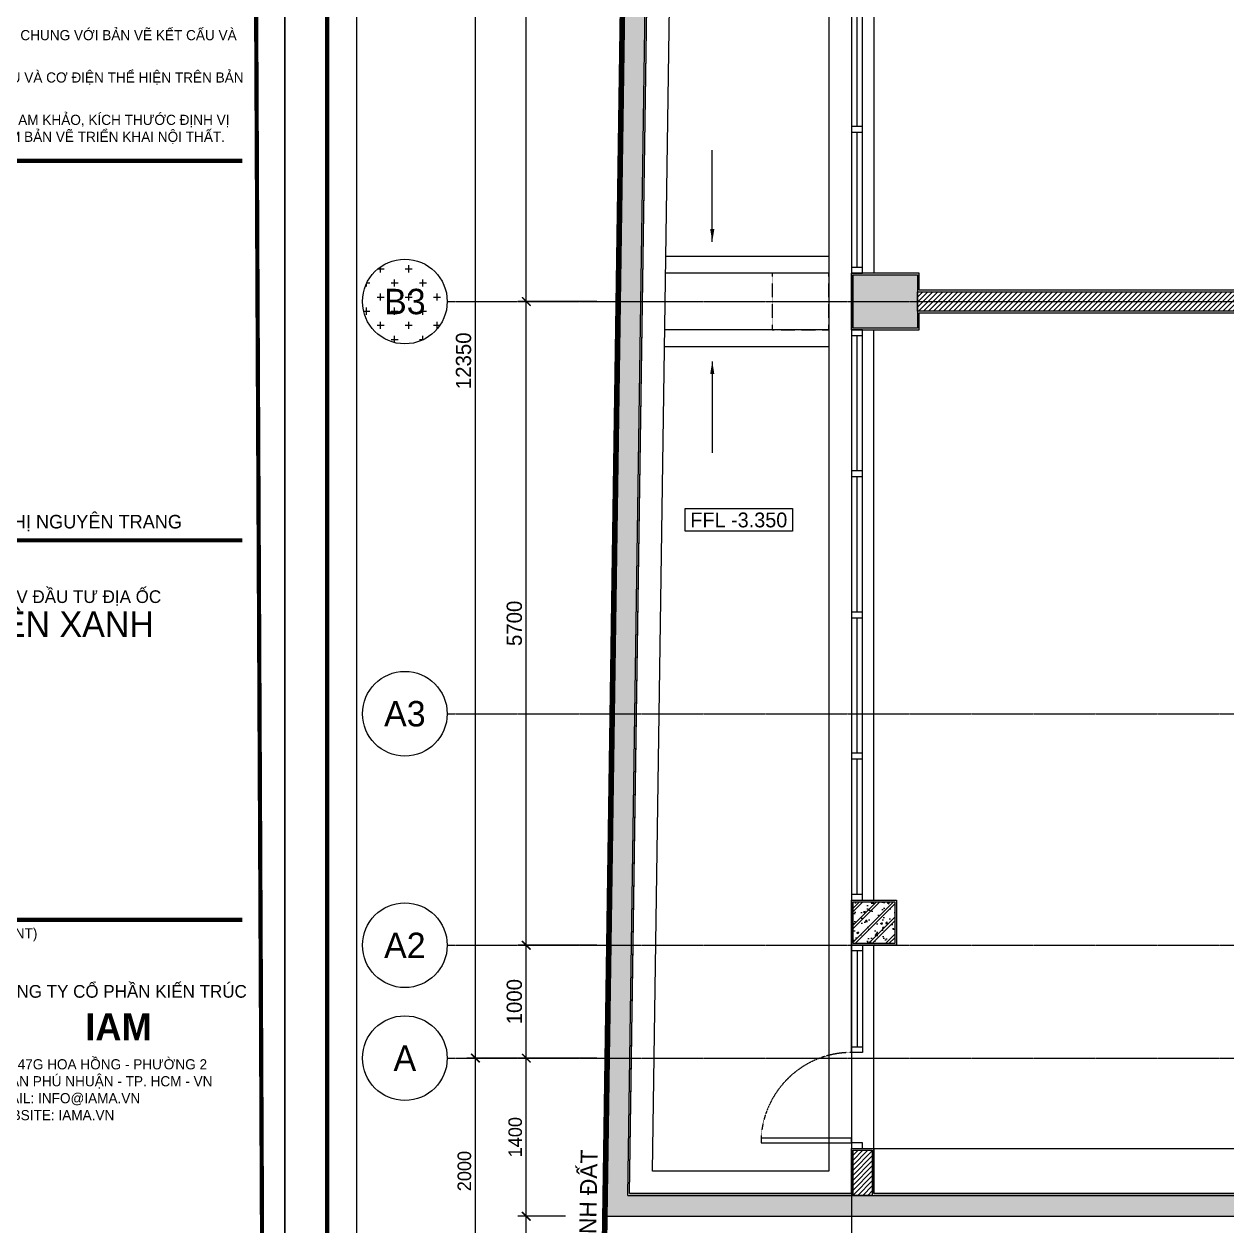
# Model space of a CAD drawing. Header units: inches. Extents: x 1721084 to 1854744, y 225101 to 488646.
# Drawn here: x 1807875 to 1818526, y 393525 to 404167 of the extents above; entities that cross this region are included whole.
import ezdxf
from ezdxf.enums import TextEntityAlignment as Align
from ezdxf.xclip import XClip

# ---------------------------------------------------------------- set-up
doc = ezdxf.new("R2010")
doc.units = ezdxf.units.IN
doc.header["$MEASUREMENT"] = 0
doc.header["$XCLIPFRAME"] = 0
doc.set_wipeout_variables(frame=1)
for name, pattern in [('X-PL-BASE$0$X-GRID-BASE$0$CENTER2', [1.125, 0.75, -0.125, 0.125, -0.125]), ('X-PL-BASE$0$X-PL-BASE$0$DASHDOTX2', [2, 1, -0.5, 0, -0.5]), ('X-PL-BASE$0$X-PL-BASE$0$DASHEDX2', [1.5, 1, -0.5])]:
    doc.linetypes.add(name, pattern=pattern)
for name, color, linetype in [('A-ANNO-DIM 100', 252, 'Continuous'), ('I.A.M TITLEBLOCK - A2 -H$0$A-TBLK-TEXT', 250, 'Continuous'), ('X-PL-BASE$0$A-ANNO-MARK', 2, 'Continuous'), ('X-PL-BASE$0$I-ANNO-LEVL-PLAN', 250, 'Continuous'), ('X-PL-BASE$0$X-COLUM-BASE$0$A-FLOR-COLS-CONC', 250, 'Continuous'), ('X-PL-BASE$0$X-COLUM-BASE$0$A-FLOR-PATT', 250, 'Continuous'), ('X-PL-BASE$0$X-GRID-BASE$0$A-ANNO-DIM 75', 250, 'Continuous'), ('X-PL-BASE$0$X-GRID-BASE$0$A-GRID', 250, 'X-PL-BASE$0$X-GRID-BASE$0$CENTER2'), ('X-PL-BASE$0$X-GRID-BASE$0$A-GRID-SYMB', 250, 'Continuous'), ('X-PL-BASE$0$X-PL-BASE$0$A-ANNO-DIM 75', 250, 'Continuous'), ('X-PL-BASE$0$X-PL-BASE$0$A-ANNO-RNAM', 250, 'Continuous'), ('X-PL-BASE$0$X-PL-BASE$0$A-FLOR', 250, 'Continuous'), ('X-PL-BASE$0$X-PL-BASE$0$A-FLOR-COLS-CONC', 250, 'Continuous'), ('X-PL-BASE$0$X-PL-BASE$0$A-FLOR-DOOR', 250, 'Continuous'), ('X-PL-BASE$0$X-PL-BASE$0$A-FLOR-PATT', 250, 'Continuous'), ('X-PL-BASE$0$X-PL-BASE$0$A-FLOR-VOID', 250, 'X-PL-BASE$0$X-PL-BASE$0$DASHEDX2'), ('X-PL-BASE$0$X-PL-BASE$0$A-FLOR-WALL', 250, 'Continuous'), ('X-PL-BASE$0$X-PL-BASE$0$A-FLOR-WALL-FNSH', 250, 'Continuous'), ('X-PL-BASE$0$X-PL-BASE$0$A-FLOR-WDW', 250, 'Continuous'), ('X-PL-BASE$0$X-PL-BASE$0$A-FURN', 250, 'Continuous'), ('X-PL-BASE$0$X-PL-BASE$0$A-LAND-GRAS', 89, 'Continuous'), ('X-PL-BASE$0$X-PL-BASE$0$A-XREF', 250, 'Continuous'), ('X-PL-BASE$0$X-PL-BASE$0$B-RanhHienTrang', 250, 'Continuous')]:
    doc.layers.add(name, color=color, linetype=linetype)
doc.styles.add('I.A.M TITLEBLOCK - A2 -H$0$TITLE BLOCK', font='arial.ttf')
doc.styles.add('X-PL-BASE$0$HDUNGARC', font='vn_vni.shx')
doc.styles.add('X-PL-BASE$0$SYMBTEXT', font='VAVON_.TTF')
doc.styles.add('X-PL-BASE$0$X-GRID-BASE$0$HDUNGARC', font='vn_vni.shx')
doc.styles.add('X-PL-BASE$0$X-GRID-BASE$0$SYMBTEXT', font='VAVON_.TTF')
doc.styles.add('X-PL-BASE$0$X-PL-BASE$0$HDUNGARC', font='vn_vni.shx')
doc.styles.add('X-PL-BASE$0$X-PL-BASE$0$SYMBTEXT', font='VAVON_.TTF')
doc.dimstyles.new('X-PL-BASE$0$DIM-75', dxfattribs={"dimscale": 75, "dimtxt": 2, "dimasz": 1, "dimexe": 1, "dimexo": 1, "dimgap": 0.5, "dimtad": 1, "dimdec": 0, "dimzin": 0, "dimdsep": 46, "dimtxsty": 'X-PL-BASE$0$HDUNGARC', "dimblk": 'X-PL-BASE$0$_ArchTick', "dimcen": 2, "dimdle": 1, "dimclrd": 256, "dimclre": 9, "dimclrt": 3, "dimadec": 0, "dimazin": 0, "dimtfac": 1, "dimtdec": 0, "dimtix": 1, "dimtmove": 2, "dimatfit": 2, "dimfxl": 1, "dimtolj": 1, "dimtzin": 0, "dimarcsym": 2})
doc.dimstyles.new('X-PL-BASE$0$X-GRID-BASE$0$DIM-75', dxfattribs={"dimscale": 75, "dimtxt": 1.8, "dimasz": 1, "dimexe": 1, "dimexo": 1, "dimgap": 0.5, "dimtad": 1, "dimdec": 0, "dimzin": 0, "dimdsep": 46, "dimtxsty": 'X-PL-BASE$0$X-GRID-BASE$0$HDUNGARC', "dimblk": 'X-PL-BASE$0$X-GRID-BASE$0$_ArchTick', "dimcen": 2, "dimdle": 1, "dimclrd": 256, "dimclre": 9, "dimclrt": 3, "dimadec": 0, "dimazin": 0, "dimtfac": 1, "dimtdec": 0, "dimtix": 1, "dimtmove": 2, "dimatfit": 2, "dimfxl": 1, "dimtolj": 1, "dimtzin": 0, "dimarcsym": 2})
doc.dimstyles.new('X-PL-BASE$0$X-PL-BASE$0$DIM-75', dxfattribs={"dimscale": 75, "dimtxt": 1.6, "dimasz": 1, "dimexe": 1, "dimexo": 1, "dimgap": 0.5, "dimtad": 1, "dimdec": 0, "dimzin": 0, "dimdsep": 46, "dimtxsty": 'X-PL-BASE$0$X-PL-BASE$0$HDUNGARC', "dimblk": 'X-PL-BASE$0$X-PL-BASE$0$_ArchTick', "dimcen": 2, "dimdle": 1, "dimclrd": 256, "dimclre": 9, "dimclrt": 3, "dimadec": 0, "dimazin": 0, "dimtfac": 1, "dimtdec": 0, "dimtix": 1, "dimtmove": 2, "dimatfit": 2, "dimfxl": 1, "dimtolj": 1, "dimtzin": 0, "dimarcsym": 2})
pattern_1 = [(50, (0, 0), (179.3150456501883, -15.68803374564877), [18.75, -206.25]), (355, (0, 0), (-34.68783340325, 188.0480334250029), [15, -165]), (100.4514, (14.94292, -1.307334999999999), (144.6273454285054, 172.3598855152384), [15.9350475, -175.285528]), (46.18420000000002, (0, 50), (266.8102621564111, -41.37975358225452), [28.125, -309.375]), (96.6356, (22.23418625, 46.55167324999999), (233.6656763871758, 243.5294677251104), [23.902572, -262.92825]), (351.1842000000001, (0, 50), (233.6654862834068, 243.5296502313311), [22.5, -247.5]), (21, (25, 37.5), (149.2267630296154, -100.6547226663347), [18.75, -206.25]), (326, (25, 37.5), (60.82883298039543, 181.2875112617133), [15, -165]), (71.45140000000002, (37.43555825, 29.1120985), (210.0556571453725, 80.6326241774881), [15.9350475, -175.285528]), (37.50000000000001, (0, 0), (3.039963829322667, 83.22346345782788), [0, -163, 0, -167.5, 0, -165.625]), (7.499999999999999, (0, 0), (65.76738436053715, 98.60292797059006), [0, -95.5, 0, -159.25, 0, -63.125]), (327.5, (-55.75, 0), (133.4556090431022, -5.638717933594937), [0, -62.5, 0, -195, 0, -258.75]), (317.5, (-80.75000000000001, 0), (145.7965423355966, 25.02624558307943), [0, -81.25, 0, -129.5, 0, -183.75]), (45, (0, 0), (-75.13009550107068, 75.13009550107068), []), (45, (0, 30.625), (-75.13009550107068, 75.13009550107068), [])]
pattern_2 = [(45, (0, 0), (-22.09708691207961, 22.09708691207961), [])]

# ---------------------------------------------------------------- blocks, each defined once
blk = doc.blocks.new('X-PL-BASE$0$IDEN-ELEV-PLAN')
blk.add_wipeout([(-6.333333333333286, -1.3333333333339823), (-6.333333333333286, 1.333333333332675), (6.333333333333385, 1.3333333333336412), (6.333333333333385, -1.3333333333330302)])
blk.add_lwpolyline([(-6.333333333333285, -1.333333333333981), (-6.333333333333285, 1.333333333332682), (6.33333333333337, 1.333333333333668), (6.33333333333337, -1.333333333333014)], close=True)
at = {"color": 2, "style": 'X-PL-BASE$0$SYMBTEXT'}
blk.add_attdef('EL0.000', text='', height=1.999999999999999, dxfattribs=at).set_placement((2.84e-14, -1.066e-13), align=Align.MIDDLE)
blk = doc.blocks.new('X-PL-BASE$0$_ArchTick')
at = {"color": 0, "linetype": 'ByBlock', "const_width": 0.15}
blk.add_lwpolyline([(-0.5000000000000018, -0.4822552045807244), (0.5, 0.5177447954192829)], dxfattribs=at)
blk = doc.blocks.new('X-PL-BASE$0$X-COLUM-BASE')
at = {"layer": 'X-PL-BASE$0$X-COLUM-BASE$0$A-FLOR-PATT'}
h = blk.add_hatch(dxfattribs=at)
h.set_pattern_fill('!BTCT', color=256, scale=25, pattern_type=2)
h.set_pattern_definition([(50, (0, -15), (179.3150456501883, -15.68803374564877), [18.75, -206.25]), (355, (0, -15), (-34.68783340325, 188.0480334250029), [15, -165]), (100.4514, (14.94292, -16.307335), (144.6273454285054, 172.3598855152384), [15.9350475, -175.285528]), (46.18420000000002, (0, 35), (266.8102621564111, -41.37975358225452), [28.125, -309.375]), (96.6356, (22.23418625, 31.55167325), (233.6656763871758, 243.5294677251104), [23.902572, -262.92825]), (351.1842000000001, (0, 35), (233.6654862834068, 243.5296502313311), [22.5, -247.5]), (21, (25, 22.5), (149.2267630296154, -100.6547226663347), [18.75, -206.25]), (326, (25, 22.5), (60.82883298039543, 181.2875112617133), [15, -165]), (71.45140000000002, (37.43555825, 14.1120985), (210.0556571453725, 80.6326241774881), [15.9350475, -175.285528]), (37.50000000000001, (0, -15), (3.039963829322667, 83.22346345782788), [0, -163, 0, -167.5, 0, -165.625]), (7.499999999999999, (0, -15), (65.76738436053715, 98.60292797059006), [0, -95.5, 0, -159.25, 0, -63.125]), (327.5, (-55.75, -15), (133.4556090431022, -5.638717933594937), [0, -62.5, 0, -195, 0, -258.75]), (317.5, (-80.75000000000001, -15), (145.7965423355966, 25.02624558307943), [0, -81.25, 0, -129.5, 0, -183.75]), (45, (0, -15), (-75.13009550107068, 75.13009550107068), []), (45, (0, 15.625), (-75.13009550107068, 75.13009550107068), [])])
h.paths.add_polyline_path([(385.0000000000147, 10964.99999999972), (385.0000000000147, 11334.99999999992), (15.00000000001461, 11334.99999999992), (15.00000000001461, 10964.99999999972)])
h.paths.add_polyline_path([(585.0000000000146, 5464.999999999593), (584.999919626765, 5934.999999999593), (14.99991962676503, 5934.999999999593), (15.00000000001455, 5464.999999999593)])
h.paths.add_polyline_path([(8214.999919626825, 5935.000000001644), (8214.999919626825, 5465.000000001644), (8784.999919626825, 5465.000000001644), (8784.999919626825, 5935.000000001644)])
h.paths.add_polyline_path([(14815.06726828431, -715.0000000004075), (14815.06726828432, -985.0000000001164), (15485.06726828432, -985.0000000000616), (15485.06726828431, -715.0000000003782)])
h.paths.add_polyline_path([(15014.99999999998, 3914.999999999798), (15399.99999999998, 3914.999999999832), (15399.99991962692, 4384.999999999636), (15014.99991962696, 4384.999999999616)])
h.paths.add_polyline_path([(19915.00000000001, 684.9999999998253), (19915.00000000001, 374.633291643343), (20699.99999999997, 374.633291643343), (20699.99999999997, 684.9999999998253)])
h.paths.add_polyline_path([(22516.01960487244, 4384.999999999824), (22513.98039512721, 3914.860741018177), (22883.98039512721, 3914.930370509001), (22886.01960487244, 4385.069629490648)])
h.paths.add_polyline_path([(25115.00174704491, 6115.024596866746), (25685.00174704485, 6115.024596866744), (25685.00174704485, 6585.024596866744), (25115.00174704491, 6585.024596866744)])
h.paths.add_polyline_path([(20784.99997990658, 10115.00000020512), (20785.00002009302, 10785.03046387434), (20215.00002009342, 10785.03046387434), (20214.99997990698, 10115.00000020512)])
h.paths.add_polyline_path([(4264.999919626794, 11634.54807101228), (4264.999919626794, 11215.34552865359), (4734.999919626794, 11215.34552865359), (4734.999919626795, 11634.54807101228)])
h.paths.add_polyline_path([(8414.996436279891, 10964.3381567663), (8784.996436279836, 10964.33815676632), (8784.989308839444, 11384.63675622747), (8414.989308839393, 11384.63675622747)])
h.paths.add_polyline_path([(15014.99999997836, 10524.99999987148), (15585.00000000885, 10524.99999987147), (15584.99999999154, 11094.72734024336), (15014.99999996104, 11094.72734024338)])
h.paths.add_polyline_path([(25115.00174704491, 9915.024596866104), (25685.00174704485, 9915.024596866104), (25685.00174704486, 10385.0245968661), (25115.00174704491, 10385.0245968661)])
h.paths.add_polyline_path([(20214.99997990689, 3914.999999999825), (20784.99997990689, 3914.999999999826), (20785.00002009352, 4384.999999999824), (20215.00002009352, 4384.999999999824)])
h.paths.add_polyline_path([(8415.000000000016, -985.0000000002176), (8785.00000000003, -985.0000000002043), (8785.00000000003, -614.9999999568681), (8415.000000000027, -614.9999999568681)])
h.paths.add_polyline_path([(4264.999919626759, -985.0000000001164), (4734.999919626761, -985.0000000002547), (4735.000000000133, -615.0000000005311), (4265.000000000132, -615.0000000003928)])
h = blk.add_hatch(dxfattribs=at)
h.set_pattern_fill('!BTCT', color=256, scale=25, pattern_type=2)
h.set_pattern_definition(pattern_1)
h.paths.add_polyline_path([(385.0000000000147, 384.9999999997963), (15.00000000001449, 384.9999999997963), (15.00000000001455, 14.99999999979627), (385.0000000000147, 14.99999999979627)])
at = {"layer": 'X-PL-BASE$0$X-COLUM-BASE$0$A-FLOR-COLS-CONC'}
for points in [[(584.999919626765, 5934.999999999593), (585.0000000000146, 5464.999999999797), (15.00000000001455, 5464.999999999797), (14.999919626765, 5934.999999999593)], [(15.00000000001452, 384.9999999997963), (385.0000000000147, 384.9999999997963), (385.0000000000147, 14.99999999979627), (15.00000000001455, 14.99999999979627)]]:
    blk.add_lwpolyline(points, close=True, dxfattribs=at)
blk = doc.blocks.new('X-PL-BASE$0$X-GRID-BASE$0$SYMB-GRID')
blk.add_circle((0, 0), 5)
at = {"color": 2, "style": 'X-PL-BASE$0$X-GRID-BASE$0$SYMBTEXT', "flags": 4}
blk.add_attdef('NUM', text='', height=3, dxfattribs=at).set_placement((0, 0), align=Align.MIDDLE)
blk = doc.blocks.new('X-PL-BASE$0$X-GRID-BASE$0$_ArchTick')
at = {"color": 0, "linetype": 'ByBlock', "const_width": 0.15}
blk.add_lwpolyline([(-0.5000000000000018, -0.4822552045807244), (0.5, 0.5177447954192829)], dxfattribs=at)
blk = doc.blocks.new('*D179')
at = {"layer": 'Defpoints', "color": 0, "transparency": 16777216}
for p in [(-2878.678544014204, 2.034327e-10), (-2178.662637090867, 2.035453e-10), (-2178.662637090867, -999.9999999998148)]:
    blk.add_point(p, dxfattribs=at)
at = {"layer": 'X-PL-BASE$0$X-GRID-BASE$0$A-ANNO-DIM 75', "color": 9, "lineweight": -2, "transparency": 16777216}
for p, q in [((-2253.662637090867, 2.035332e-10), (-2953.678544014204, 2.034207e-10)), ((-2253.662637090867, -999.9999999998148), (-2953.678544014204, -999.999999999815))]:
    blk.add_line(p, q, dxfattribs=at)
at = {"layer": 'X-PL-BASE$0$X-GRID-BASE$0$A-ANNO-DIM 75', "lineweight": -2, "transparency": 16777216}
blk.add_line((-2878.678544014204, -1074.999999999815), (-2878.678544014204, 75.00000000020344), dxfattribs=at)
at = {"layer": 'X-PL-BASE$0$X-GRID-BASE$0$A-ANNO-DIM 75', "lineweight": -2, "transparency": 16777216, "xscale": 75, "yscale": 75, "zscale": 75}
for p, rotation in [((-2878.678544014204, 2.034327e-10), 90), ((-2878.678544014204, -999.999999999815), 270)]:
    blk.add_blockref('X-PL-BASE$0$X-GRID-BASE$0$_ArchTick', p, dxfattribs=dict(at, rotation=rotation))
at = {"layer": 'X-PL-BASE$0$X-GRID-BASE$0$A-ANNO-DIM 75', "color": 3, "transparency": 16777216, "insert": (-2983.678544014204, -499.9999999998049), "char_height": 135, "attachment_point": 5, "rotation": 90, "style": 'X-PL-BASE$0$X-GRID-BASE$0$HDUNGARC'}
blk.add_mtext('\\A1;1000', dxfattribs=at)
blk = doc.blocks.new('*D180')
at = {"layer": 'Defpoints', "color": 0, "transparency": 16777216}
for p in [(-2878.678544014202, 5700.000000000158), (-2178.662637090867, 5700.000000000158), (-2178.662637090867, 2.04892e-10)]:
    blk.add_point(p, dxfattribs=at)
at = {"layer": 'X-PL-BASE$0$X-GRID-BASE$0$A-ANNO-DIM 75', "lineweight": -2, "transparency": 16777216}
blk.add_line((-2878.678544014201, -74.99999999979524), (-2878.678544014202, 5775.000000000157), dxfattribs=at)
at = {"layer": 'X-PL-BASE$0$X-GRID-BASE$0$A-ANNO-DIM 75', "color": 9, "lineweight": -2, "transparency": 16777216}
for p, q in [((-2253.662637090867, 5700.000000000158), (-2953.678544014202, 5700.000000000158)), ((-2253.662637090867, 2.0488e-10), (-2953.678544014201, 2.047674e-10))]:
    blk.add_line(p, q, dxfattribs=at)
at = {"layer": 'X-PL-BASE$0$X-GRID-BASE$0$A-ANNO-DIM 75', "lineweight": -2, "transparency": 16777216, "xscale": 75, "yscale": 75, "zscale": 75}
for p, rotation in [((-2878.678544014202, 5700.000000000158), 90), ((-2878.678544014201, 2.047795e-10), 270)]:
    blk.add_blockref('X-PL-BASE$0$X-GRID-BASE$0$_ArchTick', p, dxfattribs=dict(at, rotation=rotation))
at = {"layer": 'X-PL-BASE$0$X-GRID-BASE$0$A-ANNO-DIM 75', "color": 3, "transparency": 16777216, "insert": (-2983.6785440142, 2850.000000000182), "char_height": 135, "attachment_point": 5, "rotation": 90, "style": 'X-PL-BASE$0$X-GRID-BASE$0$HDUNGARC'}
blk.add_mtext('\\A1;5700', dxfattribs=at)
blk = doc.blocks.new('*D181')
at = {"layer": 'Defpoints', "color": 0, "transparency": 16777216}
for p in [(-2878.678544014207, 11350.00000000012), (-1991.108536304821, 11350.00000000012), (-2178.662637090867, 5700.000000000158)]:
    blk.add_point(p, dxfattribs=at)
at = {"layer": 'X-PL-BASE$0$X-GRID-BASE$0$A-ANNO-DIM 75', "lineweight": -2, "transparency": 16777216}
blk.add_line((-2878.678544014205, 5625.000000000157), (-2878.678544014207, 11425.00000000012), dxfattribs=at)
at = {"layer": 'X-PL-BASE$0$X-GRID-BASE$0$A-ANNO-DIM 75', "color": 9, "lineweight": -2, "transparency": 16777216}
for p, q in [((-2066.108536304822, 11350.00000000012), (-2953.678544014207, 11350.00000000012)), ((-2253.662637090867, 5700.000000000158), (-2953.678544014206, 5700.000000000158))]:
    blk.add_line(p, q, dxfattribs=at)
at = {"layer": 'X-PL-BASE$0$X-GRID-BASE$0$A-ANNO-DIM 75', "lineweight": -2, "transparency": 16777216, "xscale": 75, "yscale": 75, "zscale": 75}
for p, rotation in [((-2878.678544014207, 11350.00000000012), 90), ((-2878.678544014205, 5700.000000000158), 270)]:
    blk.add_blockref('X-PL-BASE$0$X-GRID-BASE$0$_ArchTick', p, dxfattribs=dict(at, rotation=rotation))
at = {"layer": 'X-PL-BASE$0$X-GRID-BASE$0$A-ANNO-DIM 75', "color": 3, "transparency": 16777216, "insert": (-2983.678544014203, 8525.000000000138), "char_height": 135, "attachment_point": 5, "rotation": 90, "style": 'X-PL-BASE$0$X-GRID-BASE$0$HDUNGARC'}
blk.add_mtext('\\A1;5650', dxfattribs=at)
blk = doc.blocks.new('*D182')
at = {"layer": 'Defpoints', "color": 0, "transparency": 16777216}
for p in [(-3328.678544014355, 11350.00000000012), (-1991.108536304821, 11350.00000000012), (-2178.662637090867, -999.9999999998148)]:
    blk.add_point(p, dxfattribs=at)
at = {"layer": 'X-PL-BASE$0$X-GRID-BASE$0$A-ANNO-DIM 75', "lineweight": -2, "transparency": 16777216}
blk.add_line((-3328.678544014351, -1074.999999999815), (-3328.678544014355, 11425.00000000012), dxfattribs=at)
at = {"layer": 'X-PL-BASE$0$X-GRID-BASE$0$A-ANNO-DIM 75', "color": 9, "lineweight": -2, "transparency": 16777216}
for p, q in [((-2066.108536304822, 11350.00000000012), (-3403.678544014355, 11350.00000000012)), ((-2253.662637090867, -999.9999999998148), (-3403.678544014352, -999.999999999815))]:
    blk.add_line(p, q, dxfattribs=at)
at = {"layer": 'X-PL-BASE$0$X-GRID-BASE$0$A-ANNO-DIM 75', "lineweight": -2, "transparency": 16777216, "xscale": 75, "yscale": 75, "zscale": 75}
for p, rotation in [((-3328.678544014355, 11350.00000000012), 90), ((-3328.678544014352, -999.999999999815), 270)]:
    blk.add_blockref('X-PL-BASE$0$X-GRID-BASE$0$_ArchTick', p, dxfattribs=dict(at, rotation=rotation))
at = {"layer": 'X-PL-BASE$0$X-GRID-BASE$0$A-ANNO-DIM 75', "color": 3, "transparency": 16777216, "insert": (-3433.67854401435, 5175.000000000153), "char_height": 135, "attachment_point": 5, "rotation": 90, "style": 'X-PL-BASE$0$X-GRID-BASE$0$HDUNGARC'}
blk.add_mtext('\\A1;12350', dxfattribs=at)
blk = doc.blocks.new('X-PL-BASE$0$X-PL-BASE$0$_ArchTick')
at = {"color": 0, "linetype": 'ByBlock', "const_width": 0.15}
blk.add_lwpolyline([(-0.5000000000000018, -0.4822552045807244), (0.5, 0.5177447954192829)], dxfattribs=at)
blk = doc.blocks.new('*D684')
at = {"layer": 'Defpoints', "color": 0, "transparency": 16777216}
for p in [(-3328.678544014188, -999.9999999998106), (-2455.020006202403, -999.9999999998108), (-2191.332516900228, -2999.999999999712)]:
    blk.add_point(p, dxfattribs=at)
at = {"layer": 'X-PL-BASE$0$X-PL-BASE$0$A-ANNO-DIM 75', "lineweight": -2, "transparency": 16777216}
blk.add_line((-3328.678544014189, -3074.999999999711), (-3328.678544014188, -924.9999999998106), dxfattribs=at)
at = {"layer": 'X-PL-BASE$0$X-PL-BASE$0$A-ANNO-DIM 75', "color": 9, "lineweight": -2, "transparency": 16777216}
for p, q in [((-2530.020006202403, -999.9999999998108), (-3403.678544014188, -999.9999999998105)), ((-2266.332516900228, -2999.999999999712), (-3403.678544014189, -2999.999999999711))]:
    blk.add_line(p, q, dxfattribs=at)
at = {"layer": 'X-PL-BASE$0$X-PL-BASE$0$A-ANNO-DIM 75', "lineweight": -2, "transparency": 16777216, "xscale": 75, "yscale": 75, "zscale": 75}
for p, rotation in [((-3328.678544014188, -999.9999999998106), 90), ((-3328.678544014189, -2999.999999999711), 270)]:
    blk.add_blockref('X-PL-BASE$0$X-PL-BASE$0$_ArchTick', p, dxfattribs=dict(at, rotation=rotation))
at = {"layer": 'X-PL-BASE$0$X-PL-BASE$0$A-ANNO-DIM 75', "color": 3, "transparency": 16777216, "insert": (-3426.178544014188, -1999.999999999761), "char_height": 120, "attachment_point": 5, "rotation": 90, "style": 'X-PL-BASE$0$X-PL-BASE$0$HDUNGARC'}
blk.add_mtext('\\A1;2000', dxfattribs=at)
blk = doc.blocks.new('X-PL-BASE$0$X-PL-BASE$0$RANH DAT')
at = {"color": 20, "linetype": 'X-PL-BASE$0$X-PL-BASE$0$DASHDOTX2', "ltscale": 4, "const_width": 50}
blk.add_lwpolyline([(-11627.29456309721, -102.3376698006832), (-11627.29456309721, -102.3376698006832), (-2.910383e-10, 1.164153e-10), (992.3107898987656, 14373.5282487044), (-5110.730678946215, 14733.68764396724), (-10633.96828031746, 15059.63101499682), (-41580.12939057983, 16885.85990410079), (-41827.60296804322, -102.3376699942382), (-17866.78343735436, -102.337669765111), (-11627.29456321617, -102.3376697921485)], dxfattribs=at)
at = {"layer": 'X-PL-BASE$0$X-PL-BASE$0$A-ANNO-RNAM', "insert": (-41966.95550611096, 574.2474264713583), "char_height": 150, "width": 5649.764704245291, "attachment_point": 5, "rotation": 89, "style": 'X-PL-BASE$0$X-PL-BASE$0$SYMBTEXT'}
blk.add_mtext('RANH ÑAÁT', dxfattribs=at)
blk = doc.blocks.new('*D689')
at = {"layer": 'Defpoints', "color": 0, "transparency": 16777216}
for p in [(-2878.678544014191, -2399.999999938294), (-2455.020006202403, -2399.999999938294), (-2191.332516900228, -2999.999999996058)]:
    blk.add_point(p, dxfattribs=at)
at = {"layer": 'X-PL-BASE$0$X-PL-BASE$0$A-ANNO-DIM 75', "lineweight": -2, "transparency": 16777216}
blk.add_line((-2878.678544014192, -3074.999999996058), (-2878.678544014191, -2324.999999938294), dxfattribs=at)
at = {"layer": 'X-PL-BASE$0$X-PL-BASE$0$A-ANNO-DIM 75', "color": 9, "lineweight": -2, "transparency": 16777216}
for p, q in [((-2530.020006202403, -2399.999999938294), (-2953.678544014191, -2399.999999938294)), ((-2266.332516900228, -2999.999999996058), (-2953.678544014191, -2999.999999996058))]:
    blk.add_line(p, q, dxfattribs=at)
at = {"layer": 'X-PL-BASE$0$X-PL-BASE$0$A-ANNO-DIM 75', "lineweight": -2, "transparency": 16777216, "xscale": 75, "yscale": 75, "zscale": 75}
for p, rotation in [((-2878.678544014191, -2399.999999938294), 90), ((-2878.678544014191, -2999.999999996058), 270)]:
    blk.add_blockref('X-PL-BASE$0$X-PL-BASE$0$_ArchTick', p, dxfattribs=dict(at, rotation=rotation))
at = {"layer": 'X-PL-BASE$0$X-PL-BASE$0$A-ANNO-DIM 75', "color": 3, "transparency": 16777216, "insert": (-2976.178544014191, -2699.999999967176), "char_height": 120, "attachment_point": 5, "rotation": 90, "style": 'X-PL-BASE$0$X-PL-BASE$0$HDUNGARC'}
blk.add_mtext('\\A1;600', dxfattribs=at)
blk = doc.blocks.new('*D690')
at = {"layer": 'Defpoints', "color": 0, "transparency": 16777216}
for p in [(-2878.67854401419, -999.9999999998142), (-2455.020006202403, -999.9999999998143), (-2455.020006202403, -2399.999999938293)]:
    blk.add_point(p, dxfattribs=at)
at = {"layer": 'X-PL-BASE$0$X-PL-BASE$0$A-ANNO-DIM 75', "lineweight": -2, "transparency": 16777216}
blk.add_line((-2878.678544014191, -2474.999999938293), (-2878.67854401419, -924.9999999998142), dxfattribs=at)
at = {"layer": 'X-PL-BASE$0$X-PL-BASE$0$A-ANNO-DIM 75', "color": 9, "lineweight": -2, "transparency": 16777216}
for p, q in [((-2530.020006202403, -999.9999999998143), (-2953.67854401419, -999.9999999998142)), ((-2530.020006202403, -2399.999999938293), (-2953.678544014191, -2399.999999938293))]:
    blk.add_line(p, q, dxfattribs=at)
at = {"layer": 'X-PL-BASE$0$X-PL-BASE$0$A-ANNO-DIM 75', "lineweight": -2, "transparency": 16777216, "xscale": 75, "yscale": 75, "zscale": 75}
for p, rotation in [((-2878.67854401419, -999.9999999998142), 90), ((-2878.678544014191, -2399.999999938293), 270)]:
    blk.add_blockref('X-PL-BASE$0$X-PL-BASE$0$_ArchTick', p, dxfattribs=dict(at, rotation=rotation))
at = {"layer": 'X-PL-BASE$0$X-PL-BASE$0$A-ANNO-DIM 75', "color": 3, "transparency": 16777216, "insert": (-2976.17854401419, -1699.999999969054), "char_height": 120, "attachment_point": 5, "rotation": 90, "style": 'X-PL-BASE$0$X-PL-BASE$0$HDUNGARC'}
blk.add_mtext('\\A1;1400', dxfattribs=at)
blk = doc.blocks.new('*U161')
for points in [[(0, 0), (50, 0), (50, 100), (0, 100)], [(0, 0), (1300, 0), (1300, 100), (0, 100)], [(1250, 0), (1300, 0), (1300, 100), (1250, 100)]]:
    blk.add_lwpolyline(points, close=True)
at = {"color": 8}
blk.add_lwpolyline([(50, 50), (1250, 50)], dxfattribs=at)
blk = doc.blocks.new('*U164')
for points in [[(0, 0), (50, 0), (50, 100), (0, 100)], [(0, 0), (949.99999999997, 3.8e-15), (949.99999999997, 100), (0, 100)], [(899.9999999999701, 3.8e-15), (949.99999999997, 3.8e-15), (949.99999999997, 100), (899.9999999999701, 100)]]:
    blk.add_lwpolyline(points, close=True)
at = {"color": 8}
blk.add_lwpolyline([(50, 50), (899.9999999999701, 50)], dxfattribs=at)
blk = doc.blocks.new('*U162')
at = {"color": 0}
for points in [[(-850, 0), (-900, 0), (-900, 100.0000005904585), (-850, 100.0000005904585)], [(-50, 0), (0, 0), (0, 100.0000005904585), (-50, 100.0000005904585)]]:
    blk.add_lwpolyline(points, close=True, dxfattribs=at)
blk.add_lwpolyline([(-50, 0), (-90, 0), (-90, -800.0000044945625), (-50, -800.0000044945625)], close=True)
at = {"color": 8, "linetype": 'X-PL-BASE$0$X-PL-BASE$0$DASHEDX2'}
blk.add_arc((-48.13358472027255, 0.7730945218835501), 801.8667924517, 180.0552399233234, 267.0071586648258, dxfattribs=at)
blk = doc.blocks.new('I.A.M TITLEBLOCK - A2 -H')
at = {"const_width": 0.5}
blk.add_lwpolyline([(5, 2.999999999999972), (591.9999999999998, 2.999999999999886), (589.9999999999998, 417), (5, 417.0000000000002)], close=True, dxfattribs=at)
for points in [[(533.9999999999999, 271.4000000000002), (588.9999999999998, 271.4000000000002)], [(533.9999999999999, 226.6000000000001), (588.9999999999998, 226.6000000000001)], [(533.9999999999999, 181.8), (588.9999999999998, 181.8)]]:
    blk.add_lwpolyline(points, dxfattribs=at)
at = {"layer": 'Defpoints'}
blk.add_lwpolyline([(0, 420), (593.9999999999998, 420), (593.9999999999998, 0), (0, 0)], close=True, dxfattribs=at)
at = {"layer": 'I.A.M TITLEBLOCK - A2 -H$0$A-TBLK-TEXT', "color": 2, "lineweight": 0, "style": 'I.A.M TITLEBLOCK - A2 -H$0$TITLE BLOCK'}
for s, insert, char_height, width, attachment_point in [('\\pt1.2;{\\fVNI-Avo|b0|i0|c0|p2;CAÙC BAÛN VEÕ KIEÁN TRUÙC ÑÖÔÏC ÑOÏC CHUNG VÔÙI BAÛN VEÕ KEÁT CAÁU VAØ CÔ ÑIEÄN LIEÂN QUAN.}', (533.9999999999999, 286.8436161615581), 1.199999999999999, 55.00000000000006, 1), ('\\pt1.5;{\\fVNI-Avo|b0|i0|c0|p2;CAÙC THOÂNG TIN THUOÄC VEÀ KEÁT CAÁU VAØ CÔ ÑIEÄN THEÅ HIEÄN TREÂN BAÛN VEÕ KIEÁN TRUÙC CHÆ ÑEÅ THAM KHAÛO.}', (533.9999999999999, 281.8436161615581), 1.199999999999999, 55.57024991402101, 1), ('\\pt1.5;{\\fVNI-Avo|b0|i0|c0|p2;BOÁ TRÍ NOÄI THAÁT CHÆ MANG TÍNH THAM KHAÛO, KÍCH THÖÔÙC ÑÒNH VÒ TÖÔØNG, HOAØN THIEÄN NOÄI THAÁT XEM BAÛN VEÕ TRIEÅN KHAI NOÄI THAÁT.}', (533.9999999999999, 276.8436161615581), 1.199999999999999, 55.07780810904967, 1), ('{\\fVNI-Avo|b0|i0|c0|p2;\\H0.75x;\\C7;GIAÙM ÑOÁC     \\H1.333x;\\C2;PHAÏM THÒ NGUYEÂN TRANG}', (581.8614149292732, 229.6000000000001), 1.6, 73.1888625717595, 3), ('\\pt1.2;{\\fVNI-Avo|b0|i0|c0|p2;TÖ VAÁN THIEÁT KEÁ \\C7;(LEAD CONSULTANT)}', (533.9999999999999, 180.8), 1.199999999999999, 50.34138106970249, 1)]:
    blk.add_mtext(s, dxfattribs=dict(at, insert=insert, char_height=char_height, width=width, attachment_point=attachment_point))
at = {"layer": 'I.A.M TITLEBLOCK - A2 -H$0$A-TBLK-TEXT', "color": 7, "lineweight": 0, "style": 'I.A.M TITLEBLOCK - A2 -H$0$TITLE BLOCK'}
for s, insert, char_height, width, attachment_point in [('{\\fVNI-Avo|b0|i0|c0|p2;COÂNG TY TNHH MTV ÑAÀU TÖ ÑÒA OÁC \\P\\H2x;THAÛO ÑIEÀN XANH\\H1.5056x; }', (561.4999999999997, 220.6991801518008), 1.5, 60.00000003404021, 2), ('{\\fVNI-Avo|b0|i0|c0|p2;COÂNG TY COÅ PHAÀN KIEÁN TRUÙC}', (574.4175749825393, 174.0940350245496), 1.5, 32.01940807789879, 2), ('\\pt3.2;{\\fVNI-Avo|b1|i0|c0|p2;\\C2;IAM}', (574.3685916572554, 170.7560072903445), 3.2, 32.01940807789879, 2), ('{\\fVNI-Avo|b0|i0|c0|p2;3F - 47G HOA HOÀNG - PHÖÔØNG 2 \\P\\pt1.2;QUAÄN PHUÙ NHUAÄN - TP. HCM - VN\\PEMAIL: INFO@IAMA.VN\\PWEBSITE: IAMA.VN}', (559.1659919028338, 165.3348742755946), 1.199999999999999, 41.42327391180748, 1)]:
    blk.add_mtext(s, dxfattribs=dict(at, insert=insert, char_height=char_height, width=width, attachment_point=attachment_point))
blk = doc.blocks.new('X-PL-BASE$0$X-GRID-BASE')
at = {"layer": 'X-PL-BASE$0$X-GRID-BASE$0$A-GRID', "ltscale": 8}
for p, q in [((5.9835e-12, 15788.19757388748), (-2.3166e-12, -5250.000000207478)), ((-3578.678544014039, 5700.000000000153), (9300.000000000013, 5700.000000000153)), ((-3578.678544014041, 2050.0000000002), (14116.50000000014, 2050.000000000204)), ((-3578.678544014041, 2.000888e-10), (14116.50000000014, 2.037268e-10)), ((-3578.678544014041, -999.999999999818), (32399.7823056401, -999.9999999998143))]:
    blk.add_line(p, q, dxfattribs=at)
at = {"layer": 'X-PL-BASE$0$X-GRID-BASE$0$A-GRID-SYMB'}
ref = blk.add_blockref('X-PL-BASE$0$X-GRID-BASE$0$SYMB-GRID', (-3953.678544014039, 5700.000000000153), dxfattribs=dict(at, xscale=75, yscale=75, zscale=75))
ref.add_attrib('NUM', 'B3', dxfattribs={"layer": '0', "color": 2, "height": 224.9999999999999, "style": 'X-PL-BASE$0$X-GRID-BASE$0$SYMBTEXT'}).set_placement((-3953.678544014039, 5700.000000000153), align=Align.MIDDLE)
ref = blk.add_blockref('X-PL-BASE$0$X-GRID-BASE$0$SYMB-GRID', (-3953.678544014041, 2050.0000000002), dxfattribs=dict(at, xscale=75, yscale=75, zscale=75))
ref.add_attrib('NUM', 'A3', dxfattribs={"layer": '0', "color": 2, "height": 224.9999999999999, "style": 'X-PL-BASE$0$X-GRID-BASE$0$SYMBTEXT'}).set_placement((-3953.678544014041, 2050.0000000002), align=Align.MIDDLE)
ref = blk.add_blockref('X-PL-BASE$0$X-GRID-BASE$0$SYMB-GRID', (-3953.678544014041, 2.000888e-10), dxfattribs=dict(at, xscale=75, yscale=75, zscale=75))
ref.add_attrib('NUM', 'A2', dxfattribs={"layer": '0', "color": 2, "height": 224.9999999999999, "style": 'X-PL-BASE$0$X-GRID-BASE$0$SYMBTEXT'}).set_placement((-3953.678544014041, 2.000888e-10), align=Align.MIDDLE)
ref = blk.add_blockref('X-PL-BASE$0$X-GRID-BASE$0$SYMB-GRID', (-3953.678544014041, -999.999999999818), dxfattribs=dict(at, xscale=75, yscale=75, zscale=75))
ref.add_attrib('NUM', 'A', dxfattribs={"layer": '0', "color": 2, "height": 224.9999999999999, "style": 'X-PL-BASE$0$X-GRID-BASE$0$SYMBTEXT'}).set_placement((-3953.678544014041, -999.999999999818), align=Align.MIDDLE)
at = {"layer": 'X-PL-BASE$0$X-GRID-BASE$0$A-ANNO-DIM 75'}
for base, p1, p2, picture, middle in [((-3328.678544014355, 11350.00000000012), (-2178.662637090866, -999.9999999998143), (-1991.108536304819, 11350.00000000011), '*D182', (-3433.67854401435, 5175.000000000153)), ((-2878.678544014207, 11350.00000000012), (-2178.662637090866, 5700.000000000156), (-1991.108536304819, 11350.00000000011), '*D181', (-2983.678544014203, 8525.000000000138)), ((-2878.678544014202, 5700.000000000158), (-2178.662637090866, 2.04892e-10), (-2178.662637090866, 5700.000000000156), '*D180', (-2983.6785440142, 2850.000000000182)), ((-2878.678544014204, 2.034327e-10), (-2178.662637090866, -999.9999999998143), (-2178.662637090866, 2.035453e-10), '*D179', (-2983.678544014204, -499.9999999998049))]:
    dim = blk.add_linear_dim(base=base, p1=p1, p2=p2, angle=90, dimstyle='X-PL-BASE$0$X-GRID-BASE$0$DIM-75', dxfattribs=at)
    dim.commit()
    dim.dimension.update_dxf_attribs({"geometry": picture, "text_midpoint": middle})
blk = doc.blocks.new('X-PL-BASE')
at = {"layer": 'X-PL-BASE$0$X-PL-BASE$0$A-FLOR-PATT'}
h = blk.add_hatch(dxfattribs=at)
h.set_pattern_fill('!BTCT', color=250, scale=25, pattern_type=2)
h.set_pattern_definition(pattern_1)
h.paths.add_polyline_path([(31299.4674331219, 9325.873454918243), (31299.4674331219, 11425.36528891014), (-1952.551098114065, 13387.66997175579), (-2182.536130408709, -2399.999999938292), (20699.99999999997, -2399.999999938295), (20699.99999999997, 374.6332916433439), (20514.99999999997, 374.633291643343), (20514.99999999997, -2214.999999938293), (-1979.819944848707, -2214.999999938292), (-1755.39901781148, 13190.71356087364), (18014.99999999963, 12024.00103369474), (18014.99999999969, 11907.8935208334), (18284.99999999963, 11907.8935208334), (25315.00000005006, 11493.03143035474), (25315.00000005006, 10385.0245968661), (25585.00000005004, 10385.0245968661), (25585.00000005004, 11477.09789345169), (31014.46743312191, 11156.68819082667), (31014.46743312191, 9431.470602636682), (27830.7890241758, 5725.000000000164), (25585.00000005004, 5725.000000000164), (25585.00000005004, 6115.024596866744), (25315.00000005005, 6115.024596866744), (25315.00000005005, 4199.999999999879), (22885.00000060804, 4200.087380677866), (22884.99999490906, 3914.860741018177), (25585.00000005004, 3914.860741018177), (25585.00000005004, 5440.000000000165), (27961.69067872937, 5440.000000000165)])
h.paths.add_polyline_path([(25585.00000005004, 9915.024596866104), (25315.00000005005, 9915.024596866104), (25315.00000005005, 6585.024596866744), (25585.00000005004, 6585.024596866744)], flags=17)
h.paths.add_polyline_path([(18284.99999999981, 7985.000000064504), (18284.99999999981, 11908.82442799646), (18014.99999999982, 11906.96261367034), (18014.99999999982, 7713.13818573838), (18014.99999999991, 7715.000000064304), (18015.00000000016, 3914.999999999826), (20214.99999572503, 3914.999811892192), (20214.99999572503, 4199.999999999827), (18285.00000000014, 4199.999999999879)], flags=17)
h.paths.add_polyline_path([(22514.99999999983, 4199.999999999879), (20784.99999209113, 4199.999991449533), (20784.99999209113, 3914.999999999879), (22514.99999999983, 3914.999999999879)], flags=17)
h.paths.add_polyline_path([(20699.99999999996, 3914.999999999879), (20514.99999999996, 3914.999999999825), (20514.99999999996, 684.9999999998253), (20699.99999999997, 685.0000000000252)], flags=17)
h = blk.add_hatch(dxfattribs=at)
h.set_pattern_fill('ANSI31', color=250, scale=250)
h.set_pattern_definition(pattern_2)
h.paths.add_polyline_path([(8214.999919626825, 5615.000000001645), (8214.999919626825, 5785.000000001645), (584.9999598133901, 5785.000000000153), (584.999959813389, 5615.000000000153)])
h = blk.add_hatch(dxfattribs=at)
h.set_pattern_fill('ANSI31', color=250, scale=250)
h.set_pattern_definition(pattern_2)
h.paths.add_polyline_path([(185.0023940967805, -1814.999965798021), (15.00239409679223, -1814.999965798021), (15.02247194236736, -2214.999999938292), (185.0224719423555, -2214.999999938292)])
at = {"layer": 'X-PL-BASE$0$X-PL-BASE$0$A-LAND-GRAS', "ltscale": 40}
h = blk.add_hatch(dxfattribs=at)
h.set_pattern_fill('CROSS', color=256, scale=500)
h.set_pattern_definition([(0, (0, 0), (125, 125), [62.5, -187.5]), (90, (31.25, -31.25), (-125, 125), [62.5, -187.5])])
h.paths.add_polyline_path([(-3578.678544014039, 5700.000000000153, 1), (-4328.678544014038, 5700.000000000153, 1)])
at = {"layer": 'Defpoints', "color": 5}
blk.add_lwpolyline([(34696.32145598597, -12850.40767212701), (-4378.678544014038, -12850.40767212701), (-4378.678544014038, 17749.59232787299), (34696.32145598597, 17749.59232787299)], close=True, dxfattribs=at)
blk.add_lwpolyline([(34696.32145598597, -12850.40767212701), (-4378.678544014038, -12850.40767212701), (-4378.678544014038, 17749.59232787299), (34696.32145598597, 17749.59232787299)], close=True, dxfattribs=at)
at = {"layer": 'X-PL-BASE$0$X-PL-BASE$0$A-FLOR'}
for points in [[(-1740.629014505304, 13174.81584080309), (5.0022e-12, 13072.09592733221), (-2.5011e-12, -2199.999999938291), (-1964.599842626035, -2199.99999993829)], [(-1543.69563708963, 12962.84623986245), (-199.999999999995, 12883.55059534381), (-200.0000000000024, -1999.999999938292), (-1761.665146323748, -1999.99999993829)]]:
    blk.add_lwpolyline(points, close=True, dxfattribs=at)
for points in [[(-199.9999999998209, 6099.999999999829), (-1643.669345492291, 6100.000000001537)], [(-199.9999999999984, 5949.999999999829), (-1645.854452915112, 5950.000000001539)], [(-199.9999999999987, 5449.999999999796), (-1653.138144324541, 5449.999999999796)], [(-199.9999999999987, 5299.999999999796), (-1655.323251747362, 5299.999999999796)]]:
    blk.add_lwpolyline(points, dxfattribs=at)
at = {"layer": 'X-PL-BASE$0$X-PL-BASE$0$A-FLOR-COLS-CONC'}
for points in [[(-2182.536130408708, -2399.999999938291), (-1952.551098114066, 13387.66997175579)], [(-1979.819944848707, -2214.999999938293), (-1755.39901781148, 13190.71356087364)], [(-1979.819944848707, -2214.999999938293), (20514.99999999997, -2214.999999938293)], [(-2182.536130408708, -2399.999999938293), (20699.99999999997, -2399.999999938293)]]:
    blk.add_lwpolyline(points, dxfattribs=at)
at = {"layer": 'X-PL-BASE$0$X-PL-BASE$0$A-FLOR-DOOR'}
for points in [[(200.0000000000039, 10949.99999999972), (200.0000000000032, 5949.999999999593)], [(200.0000000000096, 399.9999999997963), (200.0000000000096, 5449.999999999796)], [(200.0000000000027, -1799.999999999404), (200.0000000000043, -2.037268e-10)]]:
    blk.add_lwpolyline(points, dxfattribs=at)
at = {"layer": 'X-PL-BASE$0$X-PL-BASE$0$A-FLOR-VOID', "color": 106, "linetype": 'X-PL-BASE$0$X-PL-BASE$0$DASHEDX2', "ltscale": 2}
blk.add_lwpolyline([(-199.9999999999985, 5950.000000000153), (-699.9999999999986, 5950.000000000153), (-699.9999999999986, 5450.000000000152), (-199.9999999999985, 5450.000000000152)], close=True, dxfattribs=at)
at = {"layer": 'X-PL-BASE$0$X-PL-BASE$0$A-FLOR-WALL'}
for points in [[(584.999959813389, 5615.000000000153), (584.9999598133895, 5785.000000000153), (8214.999919626825, 5785.000000001645), (8214.999919626825, 5615.000000001645)], [(185.0224719423555, -2214.999999938292), (15.02247194236737, -2214.999999938292), (15.00239409679226, -1814.999965798021), (185.0023940967805, -1814.999965798021)]]:
    blk.add_lwpolyline(points, close=True, dxfattribs=at)
at = {"layer": 'X-PL-BASE$0$X-PL-BASE$0$A-FLOR-WALL-FNSH'}
for points in [[(-1941.292030116846, -600.0000000002005), (-1740.629014505304, 13174.81584080309), (5.0022e-12, 13072.09592733221)], [(2.16e-12, 5449.999999999796), (600.0000000000146, 5449.999999999796), (600.0000000000146, 5600.000000000153), (8199.999975888044, 5600.000000000151), (8200, 5450.000000001644), (8800.000000000016, 5450.000000001644), (8799.999919626833, 5950.000000001644), (8199.999919626816, 5950.000000001644), (8199.999943738772, 5800.000000000151), (599.9999557947276, 5800.000000000153), (599.999915608103, 5949.999999999593), (2.3874e-12, 5949.999999999593)], [(2.195e-12, 5449.999999999796), (2.0941e-12, 5949.999999999593)], [(2.163e-13, -2.037268e-10), (3.606e-13, 399.9999999997962)], [(3.411e-13, 399.9999999997963), (400.0000000000143, 399.9999999997963), (400.0000000000143, -2.037268e-10), (2.558e-13, -2.037268e-10)], [(-1964.599842626035, -2199.999999938293), (-1944.205506689209, -800.0000005906633)], [(-5.745e-13, -2199.999999938291), (-3.661e-13, -1799.999999999404)], [(-3.695e-13, -1799.999999999404), (200.0000000000027, -1799.999999999404)], [(200.0000000000027, -1799.999999999404), (200.0000000000028, -2199.999999938291)], [(-1964.599842626035, -2199.99999993829), (-6.821e-13, -2199.999999938291)], [(200.0000000000028, -2199.999999938291), (8700.000000008253, -2199.999999938296)]]:
    blk.add_lwpolyline(points, dxfattribs=at)
at = {"layer": 'X-PL-BASE$0$X-PL-BASE$0$A-FURN'}
blk.add_lwpolyline([(200.0000000000027, -1799.999999999404), (8700.000000000002, -1799.999999999415), (8700, -2199.999999938296), (200.0000000000027, -2199.999999938291), (200.0000000000032, -1799.999999999404)], dxfattribs=at)
at = {"layer": 'X-PL-BASE$0$X-PL-BASE$0$A-FLOR-DOOR', "rotation": 270.0000195959489}
blk.add_blockref('*U162', (0.0023935063337456, -1799.999999999404), dxfattribs=at)
at = {"layer": 'X-PL-BASE$0$X-PL-BASE$0$A-FLOR-WDW', "rotation": 90.00000000000001}
for p in [(100.0000000000021, 7200.000000001644), (100.0000000000021, 5950.000000001644), (100.0000000000014, 4149.999999999796), (100.000000000003, 2899.999999999796), (100.0000000000029, 1649.999999999796), (100.0000000000029, 399.9999999997963)]:
    blk.add_blockref('*U161', p, dxfattribs=at)
at = {"layer": 'X-PL-BASE$0$X-PL-BASE$0$A-FLOR-WDW', "xscale": -1, "rotation": 90.00001959594886}
blk.add_blockref('*U164', (100.0019494788119, 3.42019022526e-05), dxfattribs=at)
at = {"layer": 'X-PL-BASE$0$X-PL-BASE$0$A-XREF', "color": 250}
blk.add_blockref('X-PL-BASE$0$X-GRID-BASE', (0, 0), dxfattribs=at)
at = {"layer": 'X-PL-BASE$0$X-PL-BASE$0$A-XREF'}
blk.add_blockref('X-PL-BASE$0$X-COLUM-BASE', (0, 0), dxfattribs=at)
at = {"layer": 'X-PL-BASE$0$X-PL-BASE$0$B-RanhHienTrang'}
blk.add_blockref('X-PL-BASE$0$X-PL-BASE$0$RANH DAT', (39636.32640790709, -2897.662330001818), dxfattribs=at)
at = {"layer": 'X-PL-BASE$0$X-PL-BASE$0$A-ANNO-DIM 75'}
for base, p1, p2, picture, middle in [((-3328.678544014188, -999.9999999998106), (-2191.332516900228, -2999.999999999712), (-2455.020006202403, -999.9999999998108), '*D684', (-3426.178544014188, -1999.999999999761)), ((-2878.67854401419, -999.9999999998142), (-2455.020006202403, -2399.999999938293), (-2455.020006202403, -999.9999999998143), '*D690', (-2976.17854401419, -1699.999999969054)), ((-2878.678544014191, -2399.999999938294), (-2191.332516900228, -2999.999999996058), (-2455.020006202403, -2399.999999938294), '*D689', (-2976.178544014191, -2699.999999967176))]:
    dim = blk.add_linear_dim(base=base, p1=p1, p2=p2, angle=90, dimstyle='X-PL-BASE$0$X-PL-BASE$0$DIM-75', dxfattribs=at)
    dim.commit()
    dim.dimension.update_dxf_attribs({"geometry": picture, "text_midpoint": middle})
at = {"layer": 'X-PL-BASE$0$A-ANNO-MARK', "color": 3}
for points in [[(-1231.5, 6229.93712336571), (-1231.5, 7039.000031925818)], [(-1231.5, 5170.062876634593), (-1231.5, 4360.999968074485)]]:
    blk.add_leader(points, dimstyle='X-PL-BASE$0$DIM-75', override={"dimasz": 1.5, "dimgap": 0.5, "dimtad": 0}, dxfattribs=at)
at = {"layer": 'X-PL-BASE$0$I-ANNO-LEVL-PLAN'}
ref = blk.add_blockref('X-PL-BASE$0$IDEN-ELEV-PLAN', (-996.4999999999216, 3765.929558238627), dxfattribs=dict(at, xscale=75, yscale=75, zscale=75))
ref.add_attrib('EL 000.00', 'FFL -3.350', dxfattribs={"layer": '0', "height": 131.25, "style": 'X-PL-BASE$0$SYMBTEXT'}).set_placement((-996.4999999999216, 3765.929558238627), align=Align.MIDDLE)

msp = doc.modelspace()

# ---------------------------------------------------------------- block references
ref = msp.add_blockref('X-PL-BASE', (1770650.38168202, 396010.5894645699))
XClip(ref).set_block_clipping_path([(-4378.678544014081, -12850.40767212701), (34696.321455986006, 17749.59232787299)])
ref = msp.add_blockref('X-PL-BASE', (1815200.38168202, 396010.5894645699))
XClip(ref).set_block_clipping_path([(-4378.678544014081, -12850.40767212701), (34696.321455986006, 17749.59232787299)])

# ---------------------------------------------------------------- next in the draw order: block references
at = {"layer": 'A-ANNO-DIM 100', "xscale": 75, "yscale": 75, "zscale": 75}
for p in [(1765633.5, 382601), (1810183.5, 382601)]:
    msp.add_blockref('I.A.M TITLEBLOCK - A2 -H', p, dxfattribs=at)

doc.saveas('drawing.dxf')
